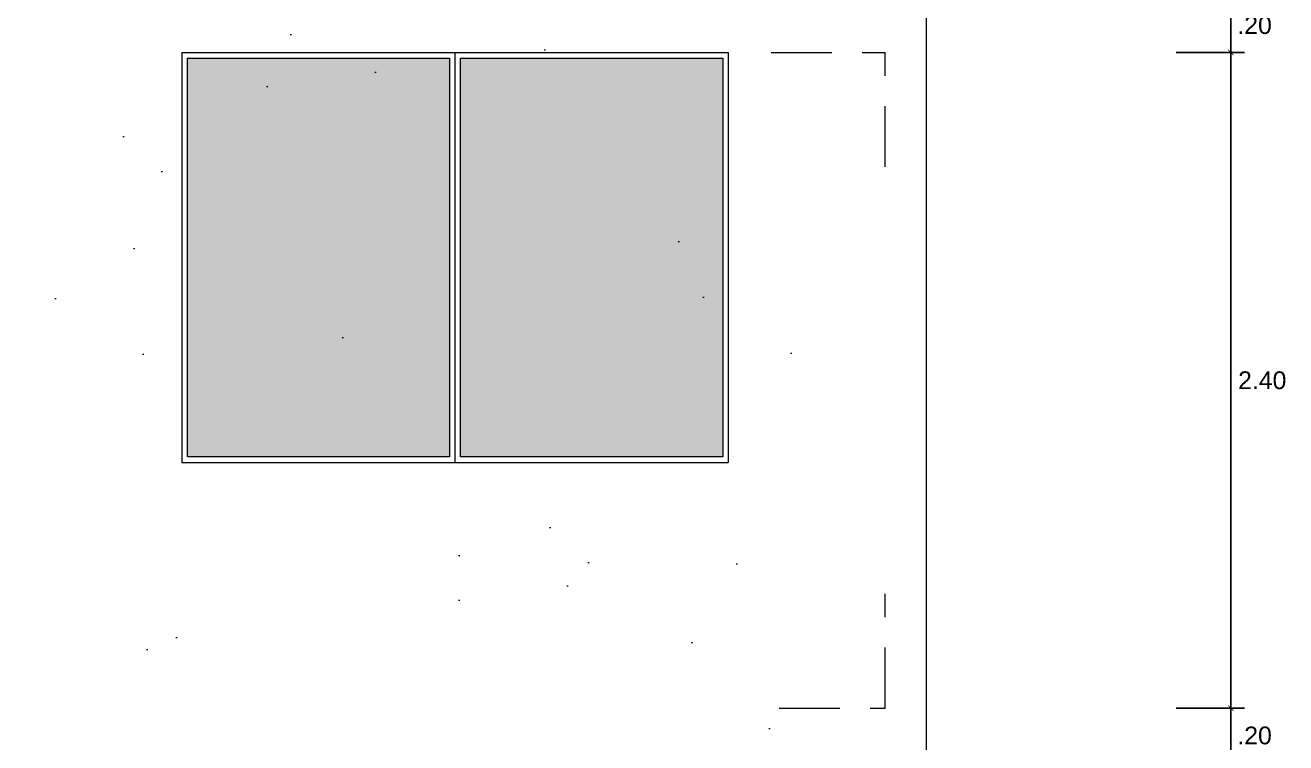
# Model space of a CAD drawing. Header units: millimetres. Extents: x 2033 to 2295, y 1536 to 1691.
# Drawn here: x 2142.767 to 2147.382, y 1630.839 to 1633.465 of the extents above; entities that cross this region are included whole.
import ezdxf

# ---------------------------------------------------------------- set-up
doc = ezdxf.new("R2010")
doc.units = ezdxf.units.MM
doc.linetypes.add('HIDDEN2', pattern=[4.7625, 3.175, -1.5875])
doc.layers.get('Defpoints').update_dxf_attribs({"color": 164})
for name, color, linetype, lineweight in [('cotas', 251, 'Continuous', 15), ('Detalles', 245, 'Continuous', 13), ('murolejos', 73, 'Continuous', 18), ('MUROS BAJOS', 80, 'Continuous', 25), ('PROYECCIONES', 127, 'HIDDEN2', 5), ('Texturas', 8, 'Continuous', 0)]:
    doc.layers.add(name, color=color, linetype=linetype, lineweight=lineweight)
doc.styles.get("Standard").update_dxf_attribs({"font": 'arial.ttf'})
doc.dimstyles.new('Aritek', dxfattribs={"dimtxt": 0.065, "dimasz": 0.02, "dimexe": 0.05, "dimexo": 0.15, "dimgap": 0.03, "dimtad": 2, "dimtih": 1, "dimtoh": 1, "dimzin": 4, "dimdsep": 46, "dimtxsty": 'Standard', "dimblk": 'ARCHTICK', "dimcen": 0.1, "dimclrt": 7, "dimadec": 0, "dimazin": 0, "dimtfac": 1, "dimtmove": 2, "dimatfit": 1, "dimldrblk": 'DOTSMALL', "dimfxl": 0.2, "dimfxlon": 1, "dimarcsym": 0})

# ---------------------------------------------------------------- blocks, each defined once
blk = doc.blocks.new('_ArchTick')
at = {"color": 0, "linetype": 'ByBlock', "const_width": 0.15}
blk.add_lwpolyline([(-0.5, -0.5), (0.5, 0.5)], dxfattribs=at)
blk = doc.blocks.new('*D241')
at = {"layer": 'cotas', "color": 0, "lineweight": -2, "transparency": 16777216}
for p, q in [((2146.9814, 1630.9653), (2147.2314, 1630.9653)), ((2147.1814, 1630.7653), (2147.1814, 1630.9653)), ((2146.9814, 1630.7653), (2147.2314, 1630.7653))]:
    blk.add_line(p, q, dxfattribs=at)
at = {"layer": 'Defpoints', "color": 0, "transparency": 16777216}
for p in [(2145.9161, 1630.9653), (2147.1814, 1630.9653), (2146.0661, 1630.7653)]:
    blk.add_point(p, dxfattribs=at)
at = {"layer": 'cotas', "color": 0, "lineweight": -2, "transparency": 16777216, "xscale": 0.02, "yscale": 0.02, "zscale": 0.02}
for p, rotation in [((2147.1814, 1630.9653), 90), ((2147.1814, 1630.7653), 270)]:
    blk.add_blockref('_ArchTick', p, dxfattribs=dict(at, rotation=rotation))
at = {"layer": 'cotas', "color": 7, "transparency": 16777216, "insert": (2147.2682, 1630.8653), "char_height": 0.065, "attachment_point": 5}
blk.add_mtext('.20', dxfattribs=at)
blk = doc.blocks.new('_DotSmall')
at = {"color": 0, "linetype": 'ByBlock', "const_width": 0.5}
blk.add_lwpolyline([(-0.0625, 0, 1), (0.0625, 0, 1)], format="xyb", close=True, dxfattribs=at)
blk = doc.blocks.new('*D242')
at = {"layer": 'cotas', "color": 0, "lineweight": -2, "transparency": 16777216}
for p, q in [((2146.9814, 1633.3653), (2147.2314, 1633.3653)), ((2147.1814, 1630.9653), (2147.1814, 1633.3653)), ((2146.9814, 1630.9653), (2147.2314, 1630.9653))]:
    blk.add_line(p, q, dxfattribs=at)
at = {"layer": 'Defpoints', "color": 0, "transparency": 16777216}
for p in [(2145.9161, 1633.3653), (2147.1814, 1633.3653), (2145.9161, 1630.9653)]:
    blk.add_point(p, dxfattribs=at)
at = {"layer": 'cotas', "color": 0, "lineweight": -2, "transparency": 16777216, "xscale": 0.02, "yscale": 0.02, "zscale": 0.02}
for p, rotation in [((2147.1814, 1633.3653), 90), ((2147.1814, 1630.9653), 270)]:
    blk.add_blockref('_ArchTick', p, dxfattribs=dict(at, rotation=rotation))
at = {"layer": 'cotas', "color": 7, "transparency": 16777216, "insert": (2147.2963, 1632.1653), "char_height": 0.065, "attachment_point": 5}
blk.add_mtext('2.40', dxfattribs=at)
blk = doc.blocks.new('*D243')
at = {"layer": 'cotas', "color": 0, "lineweight": -2, "transparency": 16777216}
for p, q in [((2146.9814, 1633.5653), (2147.2314, 1633.5653)), ((2147.1814, 1633.3653), (2147.1814, 1633.5653)), ((2146.9814, 1633.3653), (2147.2314, 1633.3653))]:
    blk.add_line(p, q, dxfattribs=at)
at = {"layer": 'Defpoints', "color": 0, "transparency": 16777216}
for p in [(2145.9161, 1633.5653), (2147.1814, 1633.5653), (2145.9161, 1633.3653)]:
    blk.add_point(p, dxfattribs=at)
at = {"layer": 'cotas', "color": 0, "lineweight": -2, "transparency": 16777216, "xscale": 0.02, "yscale": 0.02, "zscale": 0.02}
for p, rotation in [((2147.1814, 1633.5653), 90), ((2147.1814, 1633.3653), 270)]:
    blk.add_blockref('_ArchTick', p, dxfattribs=dict(at, rotation=rotation))
at = {"layer": 'cotas', "color": 7, "transparency": 16777216, "insert": (2147.2682, 1633.4653), "char_height": 0.065, "attachment_point": 5}
blk.add_mtext('.20', dxfattribs=at)

msp = doc.modelspace()

# ---------------------------------------------------------------- hatches: boundary and pattern name
at = {"layer": 'MUROS BAJOS'}
h = msp.add_hatch(color=256, dxfattribs=at)
h.set_gradient(color1=(127, 159, 255), one_color=1, tint=1)
h.paths.add_polyline_path([(2144.3207, 1630.7453), (2143.3607, 1630.7453), (2143.3607, 1629.0853), (2144.3207, 1629.0853)])
h.paths.add_polyline_path([(2145.3207, 1630.7453), (2144.3607, 1630.7453), (2144.3607, 1629.0853), (2145.3207, 1629.0853)])
h.paths.add_polyline_path([(2143.3607, 1631.8853), (2144.3207, 1631.8853), (2144.3207, 1633.3453), (2143.3607, 1633.3453)])
h.paths.add_polyline_path([(2144.3607, 1631.8853), (2145.3207, 1631.8853), (2145.3207, 1633.3453), (2144.3607, 1633.3453)])
at = {"layer": 'Texturas'}
h = msp.add_hatch(dxfattribs=at)
h.set_pattern_fill('AR-SAND', color=256, scale=0.03, style=0)
h.set_pattern_definition([(37.5, (0.3077, -47.7463), (-0.04800094, 1.4682397), [0, -1.15824, 0, -1.2954, 0, -1.23825]), (7.5, (0.3077, -47.7463), (1.3485698, 2.1504753), [0, -0.62484, 0, -1.04394, 0, -0.40005]), (327.5, (-0.6296, -47.7463), (2.3729771, 0.00431155), [0, -0.381, 0, -1.3716, 0, -1.7907]), (317.5, (-0.6296, -47.7463), (2.2906694, 0.668788), [0, -0.1905, 0, -0.89916, 0, -1.0287])])
h.paths.add_polyline_path([(2146.0661, 1630.7653), (2146.0634, 1634.4653), (2142.3657, 1634.4653), (2142.3657, 1630.7653)])
h.paths.add_polyline_path([(2143.3407, 1631.8653), (2143.3407, 1633.3653), (2145.3407, 1633.3653), (2145.3407, 1631.8653)], flags=16)
h.paths.add_polyline_path([(2143.3607, 1631.8853), (2143.3607, 1633.3453), (2144.3207, 1633.3453), (2144.3207, 1631.8853)], flags=0)
h.paths.add_polyline_path([(2144.3607, 1631.8853), (2144.3607, 1633.3453), (2145.3207, 1633.3453), (2145.3207, 1631.8853)], flags=0)

# ---------------------------------------------------------------- linework, layer by layer
at = {"layer": 'Detalles'}
msp.add_line((2144.3407, 1631.8653), (2144.3407, 1633.3653), dxfattribs=at)
for points in [[(2143.3607, 1633.3453), (2144.3207, 1633.3453), (2144.3207, 1631.8853), (2143.3607, 1631.8853)], [(2144.3607, 1633.3453), (2145.3207, 1633.3453), (2145.3207, 1631.8853), (2144.3607, 1631.8853)]]:
    msp.add_lwpolyline(points, close=True, dxfattribs=at)
at = {"layer": 'murolejos'}
msp.add_line((2146.0657, 1634.4653), (2146.0661, 1630.7653), dxfattribs=at)
at = {"layer": 'murolejos', "linetype": 'Continuous', "ltscale": 0.07}
for p, q in [((2143.3407, 1633.3653), (2143.3407, 1631.8653)), ((2143.3407, 1633.3653), (2145.3407, 1633.3653)), ((2145.3407, 1633.3653), (2145.3407, 1631.8653)), ((2143.3407, 1631.8653), (2145.3407, 1631.8653))]:
    msp.add_line(p, q, dxfattribs=at)
at = {"layer": 'PROYECCIONES', "linetype": 'HIDDEN2', "ltscale": 0.07}
for p, q in [((2145.4979, 1633.3653), (2145.9161, 1633.3653)), ((2145.9161, 1632.9471), (2145.9161, 1633.3653)), ((2145.9161, 1630.9653), (2145.9161, 1631.3835)), ((2145.5275, 1630.9653), (2145.9161, 1630.9653))]:
    msp.add_line(p, q, dxfattribs=at)

# ---------------------------------------------------------------- dimensions: what is measured, and where the dimension line sits
at = {"layer": 'cotas'}
for base, p1, p2, picture, middle in [((2147.1814, 1633.5653), (2145.9161, 1633.3653), (2145.9161, 1633.5653), '*D243', (2147.2682, 1633.4653)), ((2147.1814, 1633.3653), (2145.9161, 1630.9653), (2145.9161, 1633.3653), '*D242', (2147.2963, 1632.1653)), ((2147.1814, 1630.9653), (2146.0661, 1630.7653), (2145.9161, 1630.9653), '*D241', (2147.2682, 1630.8653))]:
    dim = msp.add_linear_dim(base=base, p1=p1, p2=p2, angle=90, dimstyle='Aritek', dxfattribs=at)
    dim.commit()
    dim.dimension.update_dxf_attribs({"geometry": picture, "text_midpoint": middle})

doc.saveas('drawing.dxf')
